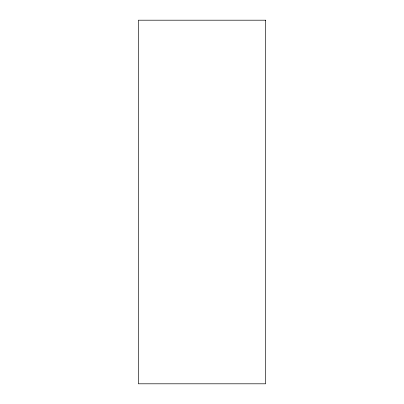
<?xml version="1.0" encoding="UTF-8"?>
<svg xmlns="http://www.w3.org/2000/svg" width="404" height="404" viewBox="0 0 404 404"><rect width="100%" height="100%" fill="white"/><g stroke="black" fill="none" stroke-linecap="round" stroke-linejoin="round"><path stroke-width="0.61" d="M265.63 20.2L138.37 20.2L138.37 383.8L265.63 383.8L265.63 20.2"/></g></svg>
